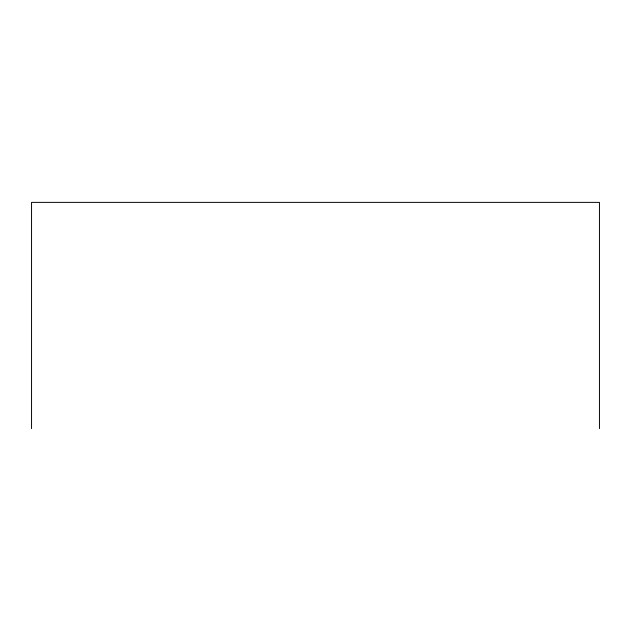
<?xml version="1.0" encoding="UTF-8"?>
<svg xmlns="http://www.w3.org/2000/svg" width="631" height="631" viewBox="0 0 631 631"><rect width="100%" height="100%" fill="white"/><g stroke="black" fill="none" stroke-linecap="round" stroke-linejoin="round"><path stroke-width="0.95" d="M599.45 428.623L599.45 202.377L31.55 202.377L31.55 428.623"/></g></svg>
